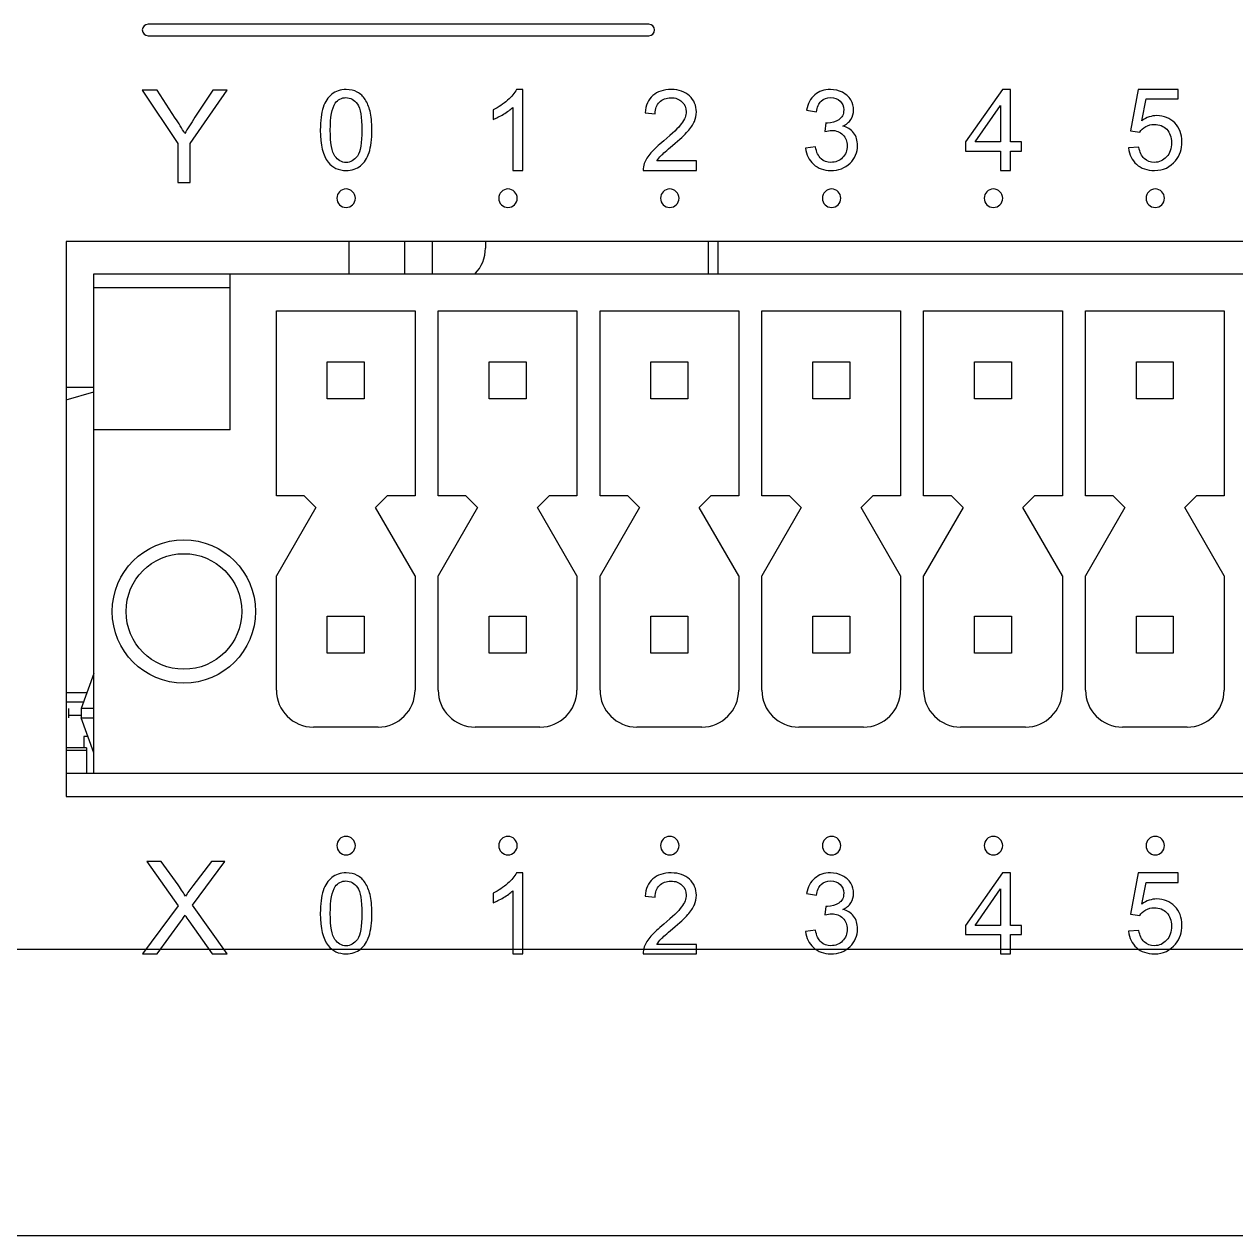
# Model space of a CAD drawing. Header units: millimetres. Extents: x 4086 to 8318, y 123 to 1549.
# Drawn here: x 6975.58 to 7001.78, y 995.54 to 1021.74 of the extents above; entities that cross this region are included whole.
import ezdxf

# ---------------------------------------------------------------- set-up
doc = ezdxf.new("R2010")
doc.units = ezdxf.units.MM
doc.layers.add('20_ALL_FEATURES', color=7, linetype='Continuous')
doc.layers.add('layer 3', color=7, linetype='Continuous')

msp = doc.modelspace()

# ---------------------------------------------------------------- linework, layer by layer
at = {"layer": '20_ALL_FEATURES', "color": 7, "linetype": 'Continuous'}
for p, q in [((6976.483, 1017.042), (6976.483, 1005.042)), ((7051.583, 1017.042), (6976.483, 1017.042)), ((6982.605, 1016.342), (6982.605, 1017.042)), ((6983.805, 1017.042), (6983.805, 1016.342)), ((6984.405, 1017.042), (6984.405, 1016.342)), ((6985.555, 1017.042), (6985.555, 1016.902)), ((6990.38, 1016.342), (6990.38, 1017.042)), ((6990.58, 1017.042), (6990.58, 1016.342)), ((6977.082, 1005.542), (6977.082, 1016.342)), ((6977.082, 1016.342), (7050.982, 1016.342)), ((6980.032, 1012.972), (6980.032, 1016.342)), ((6980.032, 1016.042), (6977.082, 1016.042)), ((6981.032, 1011.542), (6981.032, 1015.542)), ((6981.032, 1015.542), (6984.032, 1015.542)), ((6984.032, 1015.542), (6984.032, 1011.542)), ((6984.532, 1011.542), (6984.532, 1015.542)), ((6984.532, 1015.542), (6987.532, 1015.542)), ((6987.532, 1015.542), (6987.532, 1011.542)), ((6988.032, 1011.542), (6988.032, 1015.542)), ((6988.032, 1015.542), (6991.032, 1015.542)), ((6991.032, 1015.542), (6991.032, 1011.542)), ((6991.532, 1011.542), (6991.532, 1015.542)), ((6991.532, 1015.542), (6994.532, 1015.542)), ((6994.532, 1015.542), (6994.532, 1011.542)), ((6995.032, 1011.542), (6995.032, 1015.542)), ((6995.032, 1015.542), (6998.032, 1015.542)), ((6998.032, 1015.542), (6998.032, 1011.542)), ((6998.532, 1011.542), (6998.532, 1015.542)), ((6998.532, 1015.542), (7001.532, 1015.542)), ((7001.532, 1015.542), (7001.532, 1011.542)), ((6982.132, 1013.642), (6982.132, 1014.442)), ((6982.132, 1014.442), (6982.932, 1014.442)), ((6982.932, 1014.442), (6982.932, 1013.642)), ((6985.632, 1013.642), (6985.632, 1014.442)), ((6985.632, 1014.442), (6986.432, 1014.442)), ((6986.432, 1014.442), (6986.432, 1013.642)), ((6989.132, 1013.642), (6989.132, 1014.442)), ((6989.132, 1014.442), (6989.932, 1014.442)), ((6989.932, 1014.442), (6989.932, 1013.642)), ((6992.632, 1013.642), (6992.632, 1014.442)), ((6992.632, 1014.442), (6993.432, 1014.442)), ((6993.432, 1014.442), (6993.432, 1013.642)), ((6996.132, 1013.642), (6996.132, 1014.442)), ((6996.132, 1014.442), (6996.932, 1014.442)), ((6996.932, 1014.442), (6996.932, 1013.642)), ((6999.632, 1013.642), (6999.632, 1014.442)), ((6999.632, 1014.442), (7000.432, 1014.442)), ((7000.432, 1014.442), (7000.432, 1013.642)), ((6977.082, 1013.889), (6976.483, 1013.889)), ((6976.483, 1013.619), (6977.082, 1013.791)), ((6982.932, 1013.642), (6982.132, 1013.642)), ((6986.432, 1013.642), (6985.632, 1013.642)), ((6989.932, 1013.642), (6989.132, 1013.642)), ((6993.432, 1013.642), (6992.632, 1013.642)), ((6996.932, 1013.642), (6996.132, 1013.642)), ((7000.432, 1013.642), (6999.632, 1013.642)), ((6980.032, 1012.972), (6977.082, 1012.972)), ((6981.632, 1011.542), (6981.032, 1011.542)), ((6981.632, 1011.542), (6981.886, 1011.288)), ((6983.179, 1011.288), (6983.432, 1011.542)), ((6984.032, 1011.542), (6983.432, 1011.542)), ((6985.132, 1011.542), (6984.532, 1011.542)), ((6985.132, 1011.542), (6985.386, 1011.288)), ((6986.679, 1011.288), (6986.932, 1011.542)), ((6987.532, 1011.542), (6986.932, 1011.542)), ((6988.632, 1011.542), (6988.032, 1011.542)), ((6988.632, 1011.542), (6988.886, 1011.288)), ((6990.179, 1011.288), (6990.432, 1011.542)), ((6991.032, 1011.542), (6990.432, 1011.542)), ((6992.132, 1011.542), (6991.532, 1011.542)), ((6992.132, 1011.542), (6992.386, 1011.288)), ((6993.679, 1011.288), (6993.932, 1011.542)), ((6994.532, 1011.542), (6993.932, 1011.542)), ((6995.632, 1011.542), (6995.032, 1011.542)), ((6995.632, 1011.542), (6995.886, 1011.288)), ((6997.179, 1011.288), (6997.432, 1011.542)), ((6998.032, 1011.542), (6997.432, 1011.542)), ((6999.132, 1011.542), (6998.532, 1011.542)), ((6999.132, 1011.542), (6999.386, 1011.288)), ((7000.679, 1011.288), (7000.932, 1011.542)), ((7001.532, 1011.542), (7000.932, 1011.542)), ((6981.886, 1011.288), (6981.032, 1009.81)), ((6984.032, 1009.81), (6983.179, 1011.288)), ((6985.386, 1011.288), (6984.532, 1009.81)), ((6987.532, 1009.81), (6986.679, 1011.288)), ((6988.886, 1011.288), (6988.032, 1009.81)), ((6991.032, 1009.81), (6990.179, 1011.288)), ((6992.386, 1011.288), (6991.532, 1009.81)), ((6994.532, 1009.81), (6993.679, 1011.288)), ((6995.886, 1011.288), (6995.032, 1009.81)), ((6998.032, 1009.81), (6997.179, 1011.288)), ((6999.386, 1011.288), (6998.532, 1009.81)), ((7001.532, 1009.81), (7000.679, 1011.288)), ((6981.032, 1007.342), (6981.032, 1009.81)), ((6984.032, 1009.81), (6984.032, 1007.342)), ((6984.532, 1007.342), (6984.532, 1009.81)), ((6987.532, 1009.81), (6987.532, 1007.342)), ((6988.032, 1007.342), (6988.032, 1009.81)), ((6991.032, 1009.81), (6991.032, 1007.342)), ((6991.532, 1007.342), (6991.532, 1009.81)), ((6994.532, 1009.81), (6994.532, 1007.342)), ((6995.032, 1007.342), (6995.032, 1009.81)), ((6998.032, 1009.81), (6998.032, 1007.342)), ((6998.532, 1007.342), (6998.532, 1009.81)), ((7001.532, 1009.81), (7001.532, 1007.342)), ((6982.132, 1008.142), (6982.132, 1008.942)), ((6982.132, 1008.942), (6982.932, 1008.942)), ((6982.932, 1008.942), (6982.932, 1008.142)), ((6985.632, 1008.142), (6985.632, 1008.942)), ((6985.632, 1008.942), (6986.432, 1008.942)), ((6986.432, 1008.942), (6986.432, 1008.142)), ((6989.132, 1008.142), (6989.132, 1008.942)), ((6989.132, 1008.942), (6989.932, 1008.942)), ((6989.932, 1008.942), (6989.932, 1008.142)), ((6992.632, 1008.142), (6992.632, 1008.942)), ((6992.632, 1008.942), (6993.432, 1008.942)), ((6993.432, 1008.942), (6993.432, 1008.142)), ((6996.132, 1008.142), (6996.132, 1008.942)), ((6996.132, 1008.942), (6996.932, 1008.942)), ((6996.932, 1008.942), (6996.932, 1008.142)), ((6999.632, 1008.142), (6999.632, 1008.942)), ((6999.632, 1008.942), (7000.432, 1008.942)), ((7000.432, 1008.942), (7000.432, 1008.142)), ((6982.932, 1008.142), (6982.132, 1008.142)), ((6986.432, 1008.142), (6985.632, 1008.142)), ((6989.932, 1008.142), (6989.132, 1008.142)), ((6993.432, 1008.142), (6992.632, 1008.142)), ((6996.932, 1008.142), (6996.132, 1008.142)), ((7000.432, 1008.142), (6999.632, 1008.142)), ((6977.082, 1007.7), (6976.807, 1006.942)), ((6976.483, 1007.292), (6976.934, 1007.292)), ((6976.856, 1007.078), (6976.485, 1007.078)), ((6976.535, 1006.942), (6976.535, 1006.742)), ((6976.807, 1006.792), (6976.535, 1006.792)), ((6976.807, 1006.942), (6976.807, 1006.742)), ((6977.082, 1006.942), (6976.807, 1006.942)), ((6977.082, 1005.984), (6976.807, 1006.742)), ((6976.807, 1006.742), (6977.082, 1006.742)), ((6983.232, 1006.542), (6981.832, 1006.542)), ((6986.732, 1006.542), (6985.332, 1006.542)), ((6990.232, 1006.542), (6988.832, 1006.542)), ((6993.732, 1006.542), (6992.332, 1006.542)), ((6997.232, 1006.542), (6995.832, 1006.542)), ((7000.732, 1006.542), (6999.332, 1006.542)), ((6976.871, 1006.342), (6976.871, 1006.092)), ((6976.952, 1006.342), (6976.871, 1006.342)), ((6976.924, 1006.092), (6976.483, 1006.092)), ((6976.483, 1006.042), (6976.924, 1006.042)), ((6976.924, 1006.092), (6976.924, 1005.542)), ((7051.583, 1005.542), (6976.483, 1005.542)), ((6976.483, 1005.042), (7051.583, 1005.042)), ((6861.573, 1001.742), (7188.873, 1001.742)), ((7188.823, 995.542), (6861.623, 995.542))]:
    msp.add_line(p, q, dxfattribs=at)
for radius in [1.55, 1.25]:
    msp.add_circle((6979.032, 1009.042), radius, dxfattribs=at)
for centre, start, end in [((6984.755, 1016.902), 315.3431, 0), ((6981.832, 1007.342), 180, 270), ((6983.232, 1007.342), 270, 0), ((6985.332, 1007.342), 180, 270), ((6986.732, 1007.342), 270, 0), ((6988.832, 1007.342), 180, 270), ((6990.232, 1007.342), 270, 0), ((6992.332, 1007.342), 180, 270), ((6993.732, 1007.342), 270, 0), ((6995.832, 1007.342), 180, 270), ((6997.232, 1007.342), 270, 0), ((6999.332, 1007.342), 180, 270), ((7000.732, 1007.342), 270, 0)]:
    msp.add_arc(centre, 0.8, start, end, dxfattribs=at)
at = {"layer": 'layer 3'}
for points, knots in [([(6989.089, 1021.492), (6986.169, 1021.492), (6984.098, 1021.492), (6978.258, 1021.492), (6978.258, 1021.492), (6978.189, 1021.492), (6978.133, 1021.548), (6978.133, 1021.617), (6978.133, 1021.617), (6978.133, 1021.686), (6978.189, 1021.742), (6978.258, 1021.742), (6978.258, 1021.742), (6981.178, 1021.742), (6983.249, 1021.742), (6989.089, 1021.742), (6989.089, 1021.742), (6989.158, 1021.742), (6989.214, 1021.686), (6989.214, 1021.617), (6989.214, 1021.617), (6989.214, 1021.548), (6989.158, 1021.492), (6989.089, 1021.492)], [0, 0, 0, 0, 0.142857, 0.142857, 0.142857, 0.142857, 0.285714, 0.285714, 0.285714, 0.285714, 0.428571, 0.428571, 0.428571, 0.428571, 0.571429, 0.571429, 0.571429, 0.571429, 0.714286, 0.714286, 0.714286, 0.714286, 1, 1, 1, 1]), ([(6978.904, 1018.318), (6978.904, 1018.318), (6978.904, 1019.166), (6978.904, 1019.166), (6978.904, 1019.166), (6978.904, 1019.166), (6978.133, 1020.318), (6978.133, 1020.318), (6978.133, 1020.318), (6978.133, 1020.318), (6978.452, 1020.318), (6978.452, 1020.318), (6978.452, 1020.318), (6978.452, 1020.318), (6978.847, 1019.713), (6978.847, 1019.713), (6978.847, 1019.713), (6978.92, 1019.601), (6978.989, 1019.489), (6979.051, 1019.377), (6979.051, 1019.377), (6979.112, 1019.481), (6979.186, 1019.599), (6979.272, 1019.729), (6979.272, 1019.729), (6979.272, 1019.729), (6979.66, 1020.318), (6979.66, 1020.318), (6979.66, 1020.318), (6979.66, 1020.318), (6979.968, 1020.318), (6979.968, 1020.318), (6979.968, 1020.318), (6979.968, 1020.318), (6979.169, 1019.166), (6979.169, 1019.166), (6979.169, 1019.166), (6979.169, 1019.166), (6979.169, 1018.318), (6979.169, 1018.318), (6979.169, 1018.318), (6979.169, 1018.318), (6978.904, 1018.318), (6978.904, 1018.318)], [0, 0, 0, 0, 0.083333, 0.083333, 0.083333, 0.083333, 0.166667, 0.166667, 0.166667, 0.166667, 0.25, 0.25, 0.25, 0.25, 0.333333, 0.333333, 0.333333, 0.333333, 0.416667, 0.416667, 0.416667, 0.416667, 0.5, 0.5, 0.5, 0.5, 0.583333, 0.583333, 0.583333, 0.583333, 0.666667, 0.666667, 0.666667, 0.666667, 0.75, 0.75, 0.75, 0.75, 0.833333, 0.833333, 0.833333, 0.833333, 1, 1, 1, 1]), ([(6981.983, 1019.454), (6981.983, 1019.656), (6982.004, 1019.82), (6982.045, 1019.944), (6982.045, 1019.944), (6982.087, 1020.068), (6982.149, 1020.163), (6982.231, 1020.23), (6982.231, 1020.23), (6982.313, 1020.296), (6982.416, 1020.329), (6982.541, 1020.329), (6982.541, 1020.329), (6982.632, 1020.329), (6982.713, 1020.311), (6982.783, 1020.274), (6982.783, 1020.274), (6982.852, 1020.237), (6982.91, 1020.183), (6982.954, 1020.113), (6982.954, 1020.113), (6982.999, 1020.044), (6983.034, 1019.959), (6983.06, 1019.859), (6983.06, 1019.859), (6983.086, 1019.759), (6983.098, 1019.623), (6983.098, 1019.454), (6983.098, 1019.454), (6983.098, 1019.253), (6983.078, 1019.09), (6983.037, 1018.966), (6983.037, 1018.966), (6982.996, 1018.842), (6982.934, 1018.747), (6982.851, 1018.68), (6982.851, 1018.68), (6982.77, 1018.613), (6982.666, 1018.579), (6982.541, 1018.579), (6982.541, 1018.579), (6982.376, 1018.579), (6982.246, 1018.638), (6982.152, 1018.756), (6982.152, 1018.756), (6982.039, 1018.899), (6981.983, 1019.132), (6981.983, 1019.454)], [0, 0, 0, 0, 0.076923, 0.076923, 0.076923, 0.076923, 0.153846, 0.153846, 0.153846, 0.153846, 0.230769, 0.230769, 0.230769, 0.230769, 0.307692, 0.307692, 0.307692, 0.307692, 0.384615, 0.384615, 0.384615, 0.384615, 0.461538, 0.461538, 0.461538, 0.461538, 0.538462, 0.538462, 0.538462, 0.538462, 0.615385, 0.615385, 0.615385, 0.615385, 0.692308, 0.692308, 0.692308, 0.692308, 0.769231, 0.769231, 0.769231, 0.769231, 0.846154, 0.846154, 0.846154, 0.846154, 1, 1, 1, 1]), ([(6982.198, 1019.453), (6982.198, 1019.171), (6982.231, 1018.984), (6982.297, 1018.891), (6982.297, 1018.891), (6982.363, 1018.798), (6982.444, 1018.752), (6982.541, 1018.752), (6982.541, 1018.752), (6982.637, 1018.752), (6982.719, 1018.798), (6982.784, 1018.891), (6982.784, 1018.891), (6982.85, 1018.985), (6982.883, 1019.172), (6982.883, 1019.453), (6982.883, 1019.453), (6982.883, 1019.735), (6982.85, 1019.923), (6982.784, 1020.015), (6982.784, 1020.015), (6982.719, 1020.108), (6982.637, 1020.155), (6982.538, 1020.155), (6982.538, 1020.155), (6982.442, 1020.155), (6982.364, 1020.113), (6982.306, 1020.032), (6982.306, 1020.032), (6982.234, 1019.928), (6982.198, 1019.734), (6982.198, 1019.453)], [0, 0, 0, 0, 0.111111, 0.111111, 0.111111, 0.111111, 0.222222, 0.222222, 0.222222, 0.222222, 0.333333, 0.333333, 0.333333, 0.333333, 0.444444, 0.444444, 0.444444, 0.444444, 0.555556, 0.555556, 0.555556, 0.555556, 0.666667, 0.666667, 0.666667, 0.666667, 0.777778, 0.777778, 0.777778, 0.777778, 1, 1, 1, 1]), ([(6986.362, 1018.579), (6986.362, 1018.579), (6986.148, 1018.579), (6986.148, 1018.579), (6986.148, 1018.579), (6986.148, 1018.579), (6986.148, 1019.943), (6986.148, 1019.943), (6986.148, 1019.943), (6986.096, 1019.894), (6986.028, 1019.845), (6985.945, 1019.795), (6985.945, 1019.795), (6985.861, 1019.746), (6985.786, 1019.71), (6985.719, 1019.685), (6985.719, 1019.685), (6985.719, 1019.685), (6985.719, 1019.892), (6985.719, 1019.892), (6985.719, 1019.892), (6985.839, 1019.948), (6985.944, 1020.016), (6986.033, 1020.096), (6986.033, 1020.096), (6986.123, 1020.176), (6986.187, 1020.254), (6986.224, 1020.329), (6986.224, 1020.329), (6986.224, 1020.329), (6986.362, 1020.329), (6986.362, 1020.329), (6986.362, 1020.329), (6986.362, 1020.329), (6986.362, 1018.579), (6986.362, 1018.579)], [0, 0, 0, 0, 0.1, 0.1, 0.1, 0.1, 0.2, 0.2, 0.2, 0.2, 0.3, 0.3, 0.3, 0.3, 0.4, 0.4, 0.4, 0.4, 0.5, 0.5, 0.5, 0.5, 0.6, 0.6, 0.6, 0.6, 0.7, 0.7, 0.7, 0.7, 0.8, 0.8, 0.8, 0.8, 1, 1, 1, 1]), ([(6990.118, 1018.784), (6990.118, 1018.784), (6990.118, 1018.579), (6990.118, 1018.579), (6990.118, 1018.579), (6990.118, 1018.579), (6988.965, 1018.579), (6988.965, 1018.579), (6988.965, 1018.579), (6988.963, 1018.631), (6988.971, 1018.68), (6988.99, 1018.728), (6988.99, 1018.728), (6989.019, 1018.807), (6989.067, 1018.884), (6989.132, 1018.96), (6989.132, 1018.96), (6989.197, 1019.036), (6989.291, 1019.123), (6989.412, 1019.223), (6989.412, 1019.223), (6989.601, 1019.378), (6989.729, 1019.501), (6989.796, 1019.592), (6989.796, 1019.592), (6989.863, 1019.683), (6989.897, 1019.769), (6989.897, 1019.85), (6989.897, 1019.85), (6989.897, 1019.935), (6989.866, 1020.006), (6989.805, 1020.064), (6989.805, 1020.064), (6989.745, 1020.122), (6989.665, 1020.152), (6989.567, 1020.152), (6989.567, 1020.152), (6989.464, 1020.152), (6989.381, 1020.121), (6989.319, 1020.059), (6989.319, 1020.059), (6989.257, 1019.998), (6989.226, 1019.913), (6989.225, 1019.804), (6989.225, 1019.804), (6989.225, 1019.804), (6989.006, 1019.826), (6989.006, 1019.826), (6989.006, 1019.826), (6989.021, 1019.989), (6989.078, 1020.114), (6989.176, 1020.2), (6989.176, 1020.2), (6989.274, 1020.286), (6989.406, 1020.329), (6989.572, 1020.329), (6989.572, 1020.329), (6989.739, 1020.329), (6989.872, 1020.283), (6989.969, 1020.19), (6989.969, 1020.19), (6990.067, 1020.097), (6990.116, 1019.982), (6990.116, 1019.845), (6990.116, 1019.845), (6990.116, 1019.775), (6990.102, 1019.707), (6990.073, 1019.639), (6990.073, 1019.639), (6990.044, 1019.572), (6989.997, 1019.501), (6989.931, 1019.426), (6989.931, 1019.426), (6989.864, 1019.352), (6989.754, 1019.249), (6989.601, 1019.119), (6989.601, 1019.119), (6989.472, 1019.011), (6989.39, 1018.938), (6989.353, 1018.9), (6989.353, 1018.9), (6989.317, 1018.861), (6989.287, 1018.823), (6989.263, 1018.784), (6989.263, 1018.784), (6989.263, 1018.784), (6990.118, 1018.784), (6990.118, 1018.784)], [0, 0, 0, 0, 0.043478, 0.043478, 0.043478, 0.043478, 0.086957, 0.086957, 0.086957, 0.086957, 0.130435, 0.130435, 0.130435, 0.130435, 0.173913, 0.173913, 0.173913, 0.173913, 0.217391, 0.217391, 0.217391, 0.217391, 0.26087, 0.26087, 0.26087, 0.26087, 0.304348, 0.304348, 0.304348, 0.304348, 0.347826, 0.347826, 0.347826, 0.347826, 0.391304, 0.391304, 0.391304, 0.391304, 0.434783, 0.434783, 0.434783, 0.434783, 0.478261, 0.478261, 0.478261, 0.478261, 0.521739, 0.521739, 0.521739, 0.521739, 0.565217, 0.565217, 0.565217, 0.565217, 0.608696, 0.608696, 0.608696, 0.608696, 0.652174, 0.652174, 0.652174, 0.652174, 0.695652, 0.695652, 0.695652, 0.695652, 0.73913, 0.73913, 0.73913, 0.73913, 0.782609, 0.782609, 0.782609, 0.782609, 0.826087, 0.826087, 0.826087, 0.826087, 0.869565, 0.869565, 0.869565, 0.869565, 0.913043, 0.913043, 0.913043, 0.913043, 1, 1, 1, 1]), ([(6992.479, 1019.063), (6992.479, 1019.063), (6992.69, 1019.092), (6992.69, 1019.092), (6992.69, 1019.092), (6992.714, 1018.972), (6992.755, 1018.886), (6992.813, 1018.833), (6992.813, 1018.833), (6992.871, 1018.78), (6992.942, 1018.754), (6993.026, 1018.754), (6993.026, 1018.754), (6993.126, 1018.754), (6993.21, 1018.788), (6993.278, 1018.857), (6993.278, 1018.857), (6993.346, 1018.926), (6993.379, 1019.011), (6993.379, 1019.112), (6993.379, 1019.112), (6993.379, 1019.208), (6993.348, 1019.288), (6993.284, 1019.351), (6993.284, 1019.351), (6993.221, 1019.414), (6993.141, 1019.446), (6993.043, 1019.446), (6993.043, 1019.446), (6993.004, 1019.446), (6992.954, 1019.437), (6992.895, 1019.422), (6992.895, 1019.422), (6992.895, 1019.422), (6992.918, 1019.606), (6992.918, 1019.606), (6992.918, 1019.606), (6992.932, 1019.605), (6992.944, 1019.604), (6992.952, 1019.604), (6992.952, 1019.604), (6993.042, 1019.604), (6993.123, 1019.628), (6993.195, 1019.674), (6993.195, 1019.674), (6993.267, 1019.721), (6993.303, 1019.793), (6993.303, 1019.89), (6993.303, 1019.89), (6993.303, 1019.967), (6993.277, 1020.03), (6993.224, 1020.081), (6993.224, 1020.081), (6993.172, 1020.132), (6993.105, 1020.157), (6993.022, 1020.157), (6993.022, 1020.157), (6992.94, 1020.157), (6992.872, 1020.131), (6992.817, 1020.079), (6992.817, 1020.079), (6992.762, 1020.027), (6992.727, 1019.95), (6992.712, 1019.846), (6992.712, 1019.846), (6992.712, 1019.846), (6992.501, 1019.884), (6992.501, 1019.884), (6992.501, 1019.884), (6992.527, 1020.025), (6992.585, 1020.135), (6992.676, 1020.213), (6992.676, 1020.213), (6992.767, 1020.291), (6992.881, 1020.329), (6993.017, 1020.329), (6993.017, 1020.329), (6993.11, 1020.329), (6993.196, 1020.309), (6993.275, 1020.269), (6993.275, 1020.269), (6993.354, 1020.229), (6993.414, 1020.174), (6993.456, 1020.105), (6993.456, 1020.105), (6993.498, 1020.036), (6993.518, 1019.963), (6993.518, 1019.885), (6993.518, 1019.885), (6993.518, 1019.811), (6993.498, 1019.744), (6993.459, 1019.683), (6993.459, 1019.683), (6993.419, 1019.623), (6993.36, 1019.574), (6993.282, 1019.538), (6993.282, 1019.538), (6993.383, 1019.515), (6993.462, 1019.467), (6993.518, 1019.393), (6993.518, 1019.393), (6993.574, 1019.319), (6993.602, 1019.227), (6993.602, 1019.116), (6993.602, 1019.116), (6993.602, 1018.967), (6993.547, 1018.839), (6993.439, 1018.735), (6993.439, 1018.735), (6993.329, 1018.631), (6993.191, 1018.579), (6993.024, 1018.579), (6993.024, 1018.579), (6992.874, 1018.579), (6992.749, 1018.624), (6992.65, 1018.714), (6992.65, 1018.714), (6992.55, 1018.804), (6992.493, 1018.92), (6992.479, 1019.063)], [0, 0, 0, 0, 0.032258, 0.032258, 0.032258, 0.032258, 0.064516, 0.064516, 0.064516, 0.064516, 0.096774, 0.096774, 0.096774, 0.096774, 0.129032, 0.129032, 0.129032, 0.129032, 0.16129, 0.16129, 0.16129, 0.16129, 0.193548, 0.193548, 0.193548, 0.193548, 0.225806, 0.225806, 0.225806, 0.225806, 0.258065, 0.258065, 0.258065, 0.258065, 0.290323, 0.290323, 0.290323, 0.290323, 0.322581, 0.322581, 0.322581, 0.322581, 0.354839, 0.354839, 0.354839, 0.354839, 0.387097, 0.387097, 0.387097, 0.387097, 0.419355, 0.419355, 0.419355, 0.419355, 0.451613, 0.451613, 0.451613, 0.451613, 0.483871, 0.483871, 0.483871, 0.483871, 0.516129, 0.516129, 0.516129, 0.516129, 0.548387, 0.548387, 0.548387, 0.548387, 0.580645, 0.580645, 0.580645, 0.580645, 0.612903, 0.612903, 0.612903, 0.612903, 0.645161, 0.645161, 0.645161, 0.645161, 0.677419, 0.677419, 0.677419, 0.677419, 0.709677, 0.709677, 0.709677, 0.709677, 0.741935, 0.741935, 0.741935, 0.741935, 0.774194, 0.774194, 0.774194, 0.774194, 0.806452, 0.806452, 0.806452, 0.806452, 0.83871, 0.83871, 0.83871, 0.83871, 0.870968, 0.870968, 0.870968, 0.870968, 0.903226, 0.903226, 0.903226, 0.903226, 0.935484, 0.935484, 0.935484, 0.935484, 1, 1, 1, 1]), ([(6996.695, 1018.579), (6996.695, 1018.579), (6996.695, 1018.997), (6996.695, 1018.997), (6996.695, 1018.997), (6996.695, 1018.997), (6995.935, 1018.997), (6995.935, 1018.997), (6995.935, 1018.997), (6995.935, 1018.997), (6995.935, 1019.195), (6995.935, 1019.195), (6995.935, 1019.195), (6995.935, 1019.195), (6996.734, 1020.329), (6996.734, 1020.329), (6996.734, 1020.329), (6996.734, 1020.329), (6996.91, 1020.329), (6996.91, 1020.329), (6996.91, 1020.329), (6996.91, 1020.329), (6996.91, 1019.195), (6996.91, 1019.195), (6996.91, 1019.195), (6996.91, 1019.195), (6997.147, 1019.195), (6997.147, 1019.195), (6997.147, 1019.195), (6997.147, 1019.195), (6997.147, 1018.997), (6997.147, 1018.997), (6997.147, 1018.997), (6997.147, 1018.997), (6996.91, 1018.997), (6996.91, 1018.997), (6996.91, 1018.997), (6996.91, 1018.997), (6996.91, 1018.579), (6996.91, 1018.579), (6996.91, 1018.579), (6996.91, 1018.579), (6996.695, 1018.579), (6996.695, 1018.579)], [0, 0, 0, 0, 0.083333, 0.083333, 0.083333, 0.083333, 0.166667, 0.166667, 0.166667, 0.166667, 0.25, 0.25, 0.25, 0.25, 0.333333, 0.333333, 0.333333, 0.333333, 0.416667, 0.416667, 0.416667, 0.416667, 0.5, 0.5, 0.5, 0.5, 0.583333, 0.583333, 0.583333, 0.583333, 0.666667, 0.666667, 0.666667, 0.666667, 0.75, 0.75, 0.75, 0.75, 0.833333, 0.833333, 0.833333, 0.833333, 1, 1, 1, 1]), ([(6999.464, 1019.066), (6999.464, 1019.066), (6999.688, 1019.083), (6999.688, 1019.083), (6999.688, 1019.083), (6999.704, 1018.974), (6999.743, 1018.892), (6999.803, 1018.837), (6999.803, 1018.837), (6999.863, 1018.782), (6999.936, 1018.755), (7000.023, 1018.755), (7000.023, 1018.755), (7000.127, 1018.755), (7000.214, 1018.794), (7000.285, 1018.871), (7000.285, 1018.871), (7000.356, 1018.949), (7000.391, 1019.052), (7000.391, 1019.18), (7000.391, 1019.18), (7000.391, 1019.302), (7000.358, 1019.398), (7000.29, 1019.469), (7000.29, 1019.469), (7000.222, 1019.539), (7000.132, 1019.575), (7000.021, 1019.575), (7000.021, 1019.575), (6999.951, 1019.575), (6999.889, 1019.559), (6999.834, 1019.527), (6999.834, 1019.527), (6999.779, 1019.496), (6999.736, 1019.455), (6999.705, 1019.404), (6999.705, 1019.404), (6999.705, 1019.404), (6999.503, 1019.434), (6999.503, 1019.434), (6999.503, 1019.434), (6999.503, 1019.434), (6999.671, 1020.329), (6999.671, 1020.329), (6999.671, 1020.329), (6999.671, 1020.329), (7000.535, 1020.329), (7000.535, 1020.329), (7000.535, 1020.329), (7000.535, 1020.329), (7000.535, 1020.125), (7000.535, 1020.125), (7000.535, 1020.125), (7000.535, 1020.125), (6999.841, 1020.125), (6999.841, 1020.125), (6999.841, 1020.125), (6999.841, 1020.125), (6999.749, 1019.655), (6999.749, 1019.655), (6999.749, 1019.655), (6999.853, 1019.728), (6999.962, 1019.765), (7000.077, 1019.765), (7000.077, 1019.765), (7000.229, 1019.765), (7000.357, 1019.712), (7000.461, 1019.606), (7000.461, 1019.606), (7000.565, 1019.501), (7000.618, 1019.365), (7000.618, 1019.2), (7000.618, 1019.2), (7000.618, 1019.042), (7000.572, 1018.906), (7000.48, 1018.791), (7000.48, 1018.791), (7000.368, 1018.65), (7000.216, 1018.579), (7000.023, 1018.579), (7000.023, 1018.579), (6999.865, 1018.579), (6999.736, 1018.624), (6999.635, 1018.713), (6999.635, 1018.713), (6999.535, 1018.802), (6999.478, 1018.919), (6999.464, 1019.066)], [0, 0, 0, 0, 0.043478, 0.043478, 0.043478, 0.043478, 0.086957, 0.086957, 0.086957, 0.086957, 0.130435, 0.130435, 0.130435, 0.130435, 0.173913, 0.173913, 0.173913, 0.173913, 0.217391, 0.217391, 0.217391, 0.217391, 0.26087, 0.26087, 0.26087, 0.26087, 0.304348, 0.304348, 0.304348, 0.304348, 0.347826, 0.347826, 0.347826, 0.347826, 0.391304, 0.391304, 0.391304, 0.391304, 0.434783, 0.434783, 0.434783, 0.434783, 0.478261, 0.478261, 0.478261, 0.478261, 0.521739, 0.521739, 0.521739, 0.521739, 0.565217, 0.565217, 0.565217, 0.565217, 0.608696, 0.608696, 0.608696, 0.608696, 0.652174, 0.652174, 0.652174, 0.652174, 0.695652, 0.695652, 0.695652, 0.695652, 0.73913, 0.73913, 0.73913, 0.73913, 0.782609, 0.782609, 0.782609, 0.782609, 0.826087, 0.826087, 0.826087, 0.826087, 0.869565, 0.869565, 0.869565, 0.869565, 0.913043, 0.913043, 0.913043, 0.913043, 1, 1, 1, 1]), ([(6996.695, 1019.195), (6996.695, 1019.195), (6996.695, 1019.983), (6996.695, 1019.983), (6996.695, 1019.983), (6996.695, 1019.983), (6996.146, 1019.195), (6996.146, 1019.195), (6996.146, 1019.195), (6996.146, 1019.195), (6996.695, 1019.195), (6996.695, 1019.195)], [0, 0, 0, 0, 0.25, 0.25, 0.25, 0.25, 0.5, 0.5, 0.5, 0.5, 1, 1, 1, 1]), ([(6982.541, 1018.179), (6982.651, 1018.179), (6982.741, 1018.089), (6982.741, 1017.979), (6982.741, 1017.979), (6982.741, 1017.868), (6982.651, 1017.779), (6982.541, 1017.779), (6982.541, 1017.779), (6982.43, 1017.779), (6982.341, 1017.868), (6982.341, 1017.979), (6982.341, 1017.979), (6982.341, 1018.089), (6982.43, 1018.179), (6982.541, 1018.179)], [0, 0, 0, 0, 0.2, 0.2, 0.2, 0.2, 0.4, 0.4, 0.4, 0.4, 0.6, 0.6, 0.6, 0.6, 1, 1, 1, 1]), ([(6986.041, 1018.179), (6986.151, 1018.179), (6986.241, 1018.089), (6986.241, 1017.979), (6986.241, 1017.979), (6986.241, 1017.868), (6986.151, 1017.779), (6986.041, 1017.779), (6986.041, 1017.779), (6985.93, 1017.779), (6985.841, 1017.868), (6985.841, 1017.979), (6985.841, 1017.979), (6985.841, 1018.089), (6985.93, 1018.179), (6986.041, 1018.179)], [0, 0, 0, 0, 0.2, 0.2, 0.2, 0.2, 0.4, 0.4, 0.4, 0.4, 0.6, 0.6, 0.6, 0.6, 1, 1, 1, 1]), ([(6989.541, 1018.179), (6989.651, 1018.179), (6989.741, 1018.089), (6989.741, 1017.979), (6989.741, 1017.979), (6989.741, 1017.868), (6989.651, 1017.779), (6989.541, 1017.779), (6989.541, 1017.779), (6989.43, 1017.779), (6989.341, 1017.868), (6989.341, 1017.979), (6989.341, 1017.979), (6989.341, 1018.089), (6989.43, 1018.179), (6989.541, 1018.179)], [0, 0, 0, 0, 0.2, 0.2, 0.2, 0.2, 0.4, 0.4, 0.4, 0.4, 0.6, 0.6, 0.6, 0.6, 1, 1, 1, 1]), ([(6993.041, 1018.179), (6993.151, 1018.179), (6993.241, 1018.089), (6993.241, 1017.979), (6993.241, 1017.979), (6993.241, 1017.868), (6993.151, 1017.779), (6993.041, 1017.779), (6993.041, 1017.779), (6992.93, 1017.779), (6992.841, 1017.868), (6992.841, 1017.979), (6992.841, 1017.979), (6992.841, 1018.089), (6992.93, 1018.179), (6993.041, 1018.179)], [0, 0, 0, 0, 0.2, 0.2, 0.2, 0.2, 0.4, 0.4, 0.4, 0.4, 0.6, 0.6, 0.6, 0.6, 1, 1, 1, 1]), ([(6996.541, 1018.179), (6996.651, 1018.179), (6996.741, 1018.089), (6996.741, 1017.979), (6996.741, 1017.979), (6996.741, 1017.868), (6996.651, 1017.779), (6996.541, 1017.779), (6996.541, 1017.779), (6996.43, 1017.779), (6996.341, 1017.868), (6996.341, 1017.979), (6996.341, 1017.979), (6996.341, 1018.089), (6996.43, 1018.179), (6996.541, 1018.179)], [0, 0, 0, 0, 0.2, 0.2, 0.2, 0.2, 0.4, 0.4, 0.4, 0.4, 0.6, 0.6, 0.6, 0.6, 1, 1, 1, 1]), ([(7000.041, 1018.179), (7000.151, 1018.179), (7000.241, 1018.089), (7000.241, 1017.979), (7000.241, 1017.979), (7000.241, 1017.868), (7000.151, 1017.779), (7000.041, 1017.779), (7000.041, 1017.779), (6999.93, 1017.779), (6999.841, 1017.868), (6999.841, 1017.979), (6999.841, 1017.979), (6999.841, 1018.089), (6999.93, 1018.179), (7000.041, 1018.179)], [0, 0, 0, 0, 0.2, 0.2, 0.2, 0.2, 0.4, 0.4, 0.4, 0.4, 0.6, 0.6, 0.6, 0.6, 1, 1, 1, 1]), ([(6982.541, 1004.179), (6982.651, 1004.179), (6982.741, 1004.089), (6982.741, 1003.979), (6982.741, 1003.979), (6982.741, 1003.868), (6982.651, 1003.779), (6982.541, 1003.779), (6982.541, 1003.779), (6982.43, 1003.779), (6982.341, 1003.868), (6982.341, 1003.979), (6982.341, 1003.979), (6982.341, 1004.089), (6982.43, 1004.179), (6982.541, 1004.179)], [0, 0, 0, 0, 0.2, 0.2, 0.2, 0.2, 0.4, 0.4, 0.4, 0.4, 0.6, 0.6, 0.6, 0.6, 1, 1, 1, 1]), ([(6986.041, 1004.179), (6986.151, 1004.179), (6986.241, 1004.089), (6986.241, 1003.979), (6986.241, 1003.979), (6986.241, 1003.868), (6986.151, 1003.779), (6986.041, 1003.779), (6986.041, 1003.779), (6985.93, 1003.779), (6985.841, 1003.868), (6985.841, 1003.979), (6985.841, 1003.979), (6985.841, 1004.089), (6985.93, 1004.179), (6986.041, 1004.179)], [0, 0, 0, 0, 0.2, 0.2, 0.2, 0.2, 0.4, 0.4, 0.4, 0.4, 0.6, 0.6, 0.6, 0.6, 1, 1, 1, 1]), ([(6989.541, 1004.179), (6989.651, 1004.179), (6989.741, 1004.089), (6989.741, 1003.979), (6989.741, 1003.979), (6989.741, 1003.868), (6989.651, 1003.779), (6989.541, 1003.779), (6989.541, 1003.779), (6989.43, 1003.779), (6989.341, 1003.868), (6989.341, 1003.979), (6989.341, 1003.979), (6989.341, 1004.089), (6989.43, 1004.179), (6989.541, 1004.179)], [0, 0, 0, 0, 0.2, 0.2, 0.2, 0.2, 0.4, 0.4, 0.4, 0.4, 0.6, 0.6, 0.6, 0.6, 1, 1, 1, 1]), ([(6993.041, 1004.179), (6993.151, 1004.179), (6993.241, 1004.089), (6993.241, 1003.979), (6993.241, 1003.979), (6993.241, 1003.868), (6993.151, 1003.779), (6993.041, 1003.779), (6993.041, 1003.779), (6992.93, 1003.779), (6992.841, 1003.868), (6992.841, 1003.979), (6992.841, 1003.979), (6992.841, 1004.089), (6992.93, 1004.179), (6993.041, 1004.179)], [0, 0, 0, 0, 0.2, 0.2, 0.2, 0.2, 0.4, 0.4, 0.4, 0.4, 0.6, 0.6, 0.6, 0.6, 1, 1, 1, 1]), ([(6996.541, 1004.179), (6996.651, 1004.179), (6996.741, 1004.089), (6996.741, 1003.979), (6996.741, 1003.979), (6996.741, 1003.868), (6996.651, 1003.779), (6996.541, 1003.779), (6996.541, 1003.779), (6996.43, 1003.779), (6996.341, 1003.868), (6996.341, 1003.979), (6996.341, 1003.979), (6996.341, 1004.089), (6996.43, 1004.179), (6996.541, 1004.179)], [0, 0, 0, 0, 0.2, 0.2, 0.2, 0.2, 0.4, 0.4, 0.4, 0.4, 0.6, 0.6, 0.6, 0.6, 1, 1, 1, 1]), ([(7000.041, 1004.179), (7000.151, 1004.179), (7000.241, 1004.089), (7000.241, 1003.979), (7000.241, 1003.979), (7000.241, 1003.868), (7000.151, 1003.779), (7000.041, 1003.779), (7000.041, 1003.779), (6999.93, 1003.779), (6999.841, 1003.868), (6999.841, 1003.979), (6999.841, 1003.979), (6999.841, 1004.089), (6999.93, 1004.179), (7000.041, 1004.179)], [0, 0, 0, 0, 0.2, 0.2, 0.2, 0.2, 0.4, 0.4, 0.4, 0.4, 0.6, 0.6, 0.6, 0.6, 1, 1, 1, 1]), ([(6978.137, 1001.639), (6978.137, 1001.639), (6978.909, 1002.677), (6978.909, 1002.677), (6978.909, 1002.677), (6978.909, 1002.677), (6978.229, 1003.639), (6978.229, 1003.639), (6978.229, 1003.639), (6978.229, 1003.639), (6978.544, 1003.639), (6978.544, 1003.639), (6978.544, 1003.639), (6978.544, 1003.639), (6978.909, 1003.128), (6978.909, 1003.128), (6978.909, 1003.128), (6978.984, 1003.022), (6979.037, 1002.94), (6979.067, 1002.884), (6979.067, 1002.884), (6979.112, 1002.954), (6979.165, 1003.029), (6979.226, 1003.107), (6979.226, 1003.107), (6979.226, 1003.107), (6979.626, 1003.639), (6979.626, 1003.639), (6979.626, 1003.639), (6979.626, 1003.639), (6979.916, 1003.639), (6979.916, 1003.639), (6979.916, 1003.639), (6979.916, 1003.639), (6979.221, 1002.689), (6979.221, 1002.689), (6979.221, 1002.689), (6979.221, 1002.689), (6979.969, 1001.639), (6979.969, 1001.639), (6979.969, 1001.639), (6979.969, 1001.639), (6979.644, 1001.639), (6979.644, 1001.639), (6979.644, 1001.639), (6979.644, 1001.639), (6979.139, 1002.353), (6979.139, 1002.353), (6979.139, 1002.353), (6979.111, 1002.393), (6979.083, 1002.433), (6979.057, 1002.474), (6979.057, 1002.474), (6979.013, 1002.407), (6978.981, 1002.36), (6978.962, 1002.333), (6978.962, 1002.333), (6978.962, 1002.333), (6978.455, 1001.639), (6978.455, 1001.639), (6978.455, 1001.639), (6978.455, 1001.639), (6978.137, 1001.639), (6978.137, 1001.639)], [0, 0, 0, 0, 0.058824, 0.058824, 0.058824, 0.058824, 0.117647, 0.117647, 0.117647, 0.117647, 0.176471, 0.176471, 0.176471, 0.176471, 0.235294, 0.235294, 0.235294, 0.235294, 0.294118, 0.294118, 0.294118, 0.294118, 0.352941, 0.352941, 0.352941, 0.352941, 0.411765, 0.411765, 0.411765, 0.411765, 0.470588, 0.470588, 0.470588, 0.470588, 0.529412, 0.529412, 0.529412, 0.529412, 0.588235, 0.588235, 0.588235, 0.588235, 0.647059, 0.647059, 0.647059, 0.647059, 0.705882, 0.705882, 0.705882, 0.705882, 0.764706, 0.764706, 0.764706, 0.764706, 0.823529, 0.823529, 0.823529, 0.823529, 0.882353, 0.882353, 0.882353, 0.882353, 1, 1, 1, 1]), ([(6981.983, 1002.514), (6981.983, 1002.716), (6982.004, 1002.88), (6982.045, 1003.004), (6982.045, 1003.004), (6982.087, 1003.128), (6982.149, 1003.223), (6982.231, 1003.29), (6982.231, 1003.29), (6982.313, 1003.356), (6982.416, 1003.389), (6982.541, 1003.389), (6982.541, 1003.389), (6982.632, 1003.389), (6982.713, 1003.371), (6982.783, 1003.334), (6982.783, 1003.334), (6982.852, 1003.297), (6982.91, 1003.243), (6982.954, 1003.174), (6982.954, 1003.174), (6982.999, 1003.104), (6983.034, 1003.019), (6983.06, 1002.919), (6983.06, 1002.919), (6983.086, 1002.819), (6983.098, 1002.684), (6983.098, 1002.514), (6983.098, 1002.514), (6983.098, 1002.313), (6983.078, 1002.15), (6983.037, 1002.026), (6983.037, 1002.026), (6982.996, 1001.902), (6982.934, 1001.807), (6982.851, 1001.74), (6982.851, 1001.74), (6982.77, 1001.673), (6982.666, 1001.639), (6982.541, 1001.639), (6982.541, 1001.639), (6982.376, 1001.639), (6982.246, 1001.698), (6982.152, 1001.816), (6982.152, 1001.816), (6982.039, 1001.959), (6981.983, 1002.192), (6981.983, 1002.514)], [0, 0, 0, 0, 0.076923, 0.076923, 0.076923, 0.076923, 0.153846, 0.153846, 0.153846, 0.153846, 0.230769, 0.230769, 0.230769, 0.230769, 0.307692, 0.307692, 0.307692, 0.307692, 0.384615, 0.384615, 0.384615, 0.384615, 0.461538, 0.461538, 0.461538, 0.461538, 0.538462, 0.538462, 0.538462, 0.538462, 0.615385, 0.615385, 0.615385, 0.615385, 0.692308, 0.692308, 0.692308, 0.692308, 0.769231, 0.769231, 0.769231, 0.769231, 0.846154, 0.846154, 0.846154, 0.846154, 1, 1, 1, 1]), ([(6986.362, 1001.639), (6986.362, 1001.639), (6986.148, 1001.639), (6986.148, 1001.639), (6986.148, 1001.639), (6986.148, 1001.639), (6986.148, 1003.003), (6986.148, 1003.003), (6986.148, 1003.003), (6986.096, 1002.954), (6986.028, 1002.905), (6985.945, 1002.856), (6985.945, 1002.856), (6985.861, 1002.807), (6985.786, 1002.77), (6985.719, 1002.745), (6985.719, 1002.745), (6985.719, 1002.745), (6985.719, 1002.952), (6985.719, 1002.952), (6985.719, 1002.952), (6985.839, 1003.008), (6985.944, 1003.076), (6986.033, 1003.157), (6986.033, 1003.157), (6986.123, 1003.236), (6986.187, 1003.314), (6986.224, 1003.389), (6986.224, 1003.389), (6986.224, 1003.389), (6986.362, 1003.389), (6986.362, 1003.389), (6986.362, 1003.389), (6986.362, 1003.389), (6986.362, 1001.639), (6986.362, 1001.639)], [0, 0, 0, 0, 0.1, 0.1, 0.1, 0.1, 0.2, 0.2, 0.2, 0.2, 0.3, 0.3, 0.3, 0.3, 0.4, 0.4, 0.4, 0.4, 0.5, 0.5, 0.5, 0.5, 0.6, 0.6, 0.6, 0.6, 0.7, 0.7, 0.7, 0.7, 0.8, 0.8, 0.8, 0.8, 1, 1, 1, 1]), ([(6990.118, 1001.844), (6990.118, 1001.844), (6990.118, 1001.639), (6990.118, 1001.639), (6990.118, 1001.639), (6990.118, 1001.639), (6988.965, 1001.639), (6988.965, 1001.639), (6988.965, 1001.639), (6988.963, 1001.691), (6988.971, 1001.74), (6988.99, 1001.788), (6988.99, 1001.788), (6989.019, 1001.867), (6989.067, 1001.944), (6989.132, 1002.02), (6989.132, 1002.02), (6989.197, 1002.096), (6989.291, 1002.183), (6989.412, 1002.283), (6989.412, 1002.283), (6989.601, 1002.438), (6989.729, 1002.561), (6989.796, 1002.652), (6989.796, 1002.652), (6989.863, 1002.743), (6989.897, 1002.829), (6989.897, 1002.91), (6989.897, 1002.91), (6989.897, 1002.995), (6989.866, 1003.066), (6989.805, 1003.124), (6989.805, 1003.124), (6989.745, 1003.183), (6989.665, 1003.212), (6989.567, 1003.212), (6989.567, 1003.212), (6989.464, 1003.212), (6989.381, 1003.181), (6989.319, 1003.119), (6989.319, 1003.119), (6989.257, 1003.058), (6989.226, 1002.973), (6989.225, 1002.864), (6989.225, 1002.864), (6989.225, 1002.864), (6989.006, 1002.886), (6989.006, 1002.886), (6989.006, 1002.886), (6989.021, 1003.049), (6989.078, 1003.174), (6989.176, 1003.26), (6989.176, 1003.26), (6989.274, 1003.346), (6989.406, 1003.389), (6989.572, 1003.389), (6989.572, 1003.389), (6989.739, 1003.389), (6989.872, 1003.343), (6989.969, 1003.25), (6989.969, 1003.25), (6990.067, 1003.157), (6990.116, 1003.042), (6990.116, 1002.905), (6990.116, 1002.905), (6990.116, 1002.835), (6990.102, 1002.767), (6990.073, 1002.699), (6990.073, 1002.699), (6990.044, 1002.632), (6989.997, 1002.561), (6989.931, 1002.486), (6989.931, 1002.486), (6989.864, 1002.412), (6989.754, 1002.309), (6989.601, 1002.179), (6989.601, 1002.179), (6989.472, 1002.071), (6989.39, 1001.998), (6989.353, 1001.96), (6989.353, 1001.96), (6989.317, 1001.921), (6989.287, 1001.883), (6989.263, 1001.844), (6989.263, 1001.844), (6989.263, 1001.844), (6990.118, 1001.844), (6990.118, 1001.844)], [0, 0, 0, 0, 0.043478, 0.043478, 0.043478, 0.043478, 0.086957, 0.086957, 0.086957, 0.086957, 0.130435, 0.130435, 0.130435, 0.130435, 0.173913, 0.173913, 0.173913, 0.173913, 0.217391, 0.217391, 0.217391, 0.217391, 0.26087, 0.26087, 0.26087, 0.26087, 0.304348, 0.304348, 0.304348, 0.304348, 0.347826, 0.347826, 0.347826, 0.347826, 0.391304, 0.391304, 0.391304, 0.391304, 0.434783, 0.434783, 0.434783, 0.434783, 0.478261, 0.478261, 0.478261, 0.478261, 0.521739, 0.521739, 0.521739, 0.521739, 0.565217, 0.565217, 0.565217, 0.565217, 0.608696, 0.608696, 0.608696, 0.608696, 0.652174, 0.652174, 0.652174, 0.652174, 0.695652, 0.695652, 0.695652, 0.695652, 0.73913, 0.73913, 0.73913, 0.73913, 0.782609, 0.782609, 0.782609, 0.782609, 0.826087, 0.826087, 0.826087, 0.826087, 0.869565, 0.869565, 0.869565, 0.869565, 0.913043, 0.913043, 0.913043, 0.913043, 1, 1, 1, 1]), ([(6992.479, 1002.123), (6992.479, 1002.123), (6992.69, 1002.152), (6992.69, 1002.152), (6992.69, 1002.152), (6992.714, 1002.032), (6992.755, 1001.946), (6992.813, 1001.893), (6992.813, 1001.893), (6992.871, 1001.84), (6992.942, 1001.814), (6993.026, 1001.814), (6993.026, 1001.814), (6993.126, 1001.814), (6993.21, 1001.849), (6993.278, 1001.917), (6993.278, 1001.917), (6993.346, 1001.986), (6993.379, 1002.071), (6993.379, 1002.172), (6993.379, 1002.172), (6993.379, 1002.269), (6993.348, 1002.348), (6993.284, 1002.411), (6993.284, 1002.411), (6993.221, 1002.474), (6993.141, 1002.506), (6993.043, 1002.506), (6993.043, 1002.506), (6993.004, 1002.506), (6992.954, 1002.498), (6992.895, 1002.482), (6992.895, 1002.482), (6992.895, 1002.482), (6992.918, 1002.666), (6992.918, 1002.666), (6992.918, 1002.666), (6992.932, 1002.665), (6992.944, 1002.664), (6992.952, 1002.664), (6992.952, 1002.664), (6993.042, 1002.664), (6993.123, 1002.688), (6993.195, 1002.734), (6993.195, 1002.734), (6993.267, 1002.781), (6993.303, 1002.853), (6993.303, 1002.95), (6993.303, 1002.95), (6993.303, 1003.027), (6993.277, 1003.091), (6993.224, 1003.141), (6993.224, 1003.141), (6993.172, 1003.192), (6993.105, 1003.217), (6993.022, 1003.217), (6993.022, 1003.217), (6992.94, 1003.217), (6992.872, 1003.191), (6992.817, 1003.139), (6992.817, 1003.139), (6992.762, 1003.087), (6992.727, 1003.01), (6992.712, 1002.906), (6992.712, 1002.906), (6992.712, 1002.906), (6992.501, 1002.944), (6992.501, 1002.944), (6992.501, 1002.944), (6992.527, 1003.085), (6992.585, 1003.195), (6992.676, 1003.273), (6992.676, 1003.273), (6992.767, 1003.351), (6992.881, 1003.389), (6993.017, 1003.389), (6993.017, 1003.389), (6993.11, 1003.389), (6993.196, 1003.369), (6993.275, 1003.329), (6993.275, 1003.329), (6993.354, 1003.289), (6993.414, 1003.235), (6993.456, 1003.166), (6993.456, 1003.166), (6993.498, 1003.096), (6993.518, 1003.023), (6993.518, 1002.945), (6993.518, 1002.945), (6993.518, 1002.871), (6993.498, 1002.804), (6993.459, 1002.743), (6993.459, 1002.743), (6993.419, 1002.683), (6993.36, 1002.634), (6993.282, 1002.599), (6993.282, 1002.599), (6993.383, 1002.575), (6993.462, 1002.527), (6993.518, 1002.453), (6993.518, 1002.453), (6993.574, 1002.38), (6993.602, 1002.287), (6993.602, 1002.176), (6993.602, 1002.176), (6993.602, 1002.027), (6993.547, 1001.9), (6993.439, 1001.795), (6993.439, 1001.795), (6993.329, 1001.691), (6993.191, 1001.639), (6993.024, 1001.639), (6993.024, 1001.639), (6992.874, 1001.639), (6992.749, 1001.685), (6992.65, 1001.774), (6992.65, 1001.774), (6992.55, 1001.864), (6992.493, 1001.98), (6992.479, 1002.123)], [0, 0, 0, 0, 0.032258, 0.032258, 0.032258, 0.032258, 0.064516, 0.064516, 0.064516, 0.064516, 0.096774, 0.096774, 0.096774, 0.096774, 0.129032, 0.129032, 0.129032, 0.129032, 0.16129, 0.16129, 0.16129, 0.16129, 0.193548, 0.193548, 0.193548, 0.193548, 0.225806, 0.225806, 0.225806, 0.225806, 0.258065, 0.258065, 0.258065, 0.258065, 0.290323, 0.290323, 0.290323, 0.290323, 0.322581, 0.322581, 0.322581, 0.322581, 0.354839, 0.354839, 0.354839, 0.354839, 0.387097, 0.387097, 0.387097, 0.387097, 0.419355, 0.419355, 0.419355, 0.419355, 0.451613, 0.451613, 0.451613, 0.451613, 0.483871, 0.483871, 0.483871, 0.483871, 0.516129, 0.516129, 0.516129, 0.516129, 0.548387, 0.548387, 0.548387, 0.548387, 0.580645, 0.580645, 0.580645, 0.580645, 0.612903, 0.612903, 0.612903, 0.612903, 0.645161, 0.645161, 0.645161, 0.645161, 0.677419, 0.677419, 0.677419, 0.677419, 0.709677, 0.709677, 0.709677, 0.709677, 0.741935, 0.741935, 0.741935, 0.741935, 0.774194, 0.774194, 0.774194, 0.774194, 0.806452, 0.806452, 0.806452, 0.806452, 0.83871, 0.83871, 0.83871, 0.83871, 0.870968, 0.870968, 0.870968, 0.870968, 0.903226, 0.903226, 0.903226, 0.903226, 0.935484, 0.935484, 0.935484, 0.935484, 1, 1, 1, 1]), ([(6996.695, 1001.639), (6996.695, 1001.639), (6996.695, 1002.057), (6996.695, 1002.057), (6996.695, 1002.057), (6996.695, 1002.057), (6995.935, 1002.057), (6995.935, 1002.057), (6995.935, 1002.057), (6995.935, 1002.057), (6995.935, 1002.255), (6995.935, 1002.255), (6995.935, 1002.255), (6995.935, 1002.255), (6996.734, 1003.389), (6996.734, 1003.389), (6996.734, 1003.389), (6996.734, 1003.389), (6996.91, 1003.389), (6996.91, 1003.389), (6996.91, 1003.389), (6996.91, 1003.389), (6996.91, 1002.255), (6996.91, 1002.255), (6996.91, 1002.255), (6996.91, 1002.255), (6997.147, 1002.255), (6997.147, 1002.255), (6997.147, 1002.255), (6997.147, 1002.255), (6997.147, 1002.057), (6997.147, 1002.057), (6997.147, 1002.057), (6997.147, 1002.057), (6996.91, 1002.057), (6996.91, 1002.057), (6996.91, 1002.057), (6996.91, 1002.057), (6996.91, 1001.639), (6996.91, 1001.639), (6996.91, 1001.639), (6996.91, 1001.639), (6996.695, 1001.639), (6996.695, 1001.639)], [0, 0, 0, 0, 0.083333, 0.083333, 0.083333, 0.083333, 0.166667, 0.166667, 0.166667, 0.166667, 0.25, 0.25, 0.25, 0.25, 0.333333, 0.333333, 0.333333, 0.333333, 0.416667, 0.416667, 0.416667, 0.416667, 0.5, 0.5, 0.5, 0.5, 0.583333, 0.583333, 0.583333, 0.583333, 0.666667, 0.666667, 0.666667, 0.666667, 0.75, 0.75, 0.75, 0.75, 0.833333, 0.833333, 0.833333, 0.833333, 1, 1, 1, 1]), ([(6999.464, 1002.126), (6999.464, 1002.126), (6999.688, 1002.143), (6999.688, 1002.143), (6999.688, 1002.143), (6999.704, 1002.034), (6999.743, 1001.952), (6999.803, 1001.897), (6999.803, 1001.897), (6999.863, 1001.842), (6999.936, 1001.815), (7000.023, 1001.815), (7000.023, 1001.815), (7000.127, 1001.815), (7000.214, 1001.854), (7000.285, 1001.931), (7000.285, 1001.931), (7000.356, 1002.009), (7000.391, 1002.112), (7000.391, 1002.24), (7000.391, 1002.24), (7000.391, 1002.362), (7000.358, 1002.458), (7000.29, 1002.529), (7000.29, 1002.529), (7000.222, 1002.6), (7000.132, 1002.635), (7000.021, 1002.635), (7000.021, 1002.635), (6999.951, 1002.635), (6999.889, 1002.619), (6999.834, 1002.587), (6999.834, 1002.587), (6999.779, 1002.556), (6999.736, 1002.515), (6999.705, 1002.465), (6999.705, 1002.465), (6999.705, 1002.465), (6999.503, 1002.494), (6999.503, 1002.494), (6999.503, 1002.494), (6999.503, 1002.494), (6999.671, 1003.389), (6999.671, 1003.389), (6999.671, 1003.389), (6999.671, 1003.389), (7000.535, 1003.389), (7000.535, 1003.389), (7000.535, 1003.389), (7000.535, 1003.389), (7000.535, 1003.185), (7000.535, 1003.185), (7000.535, 1003.185), (7000.535, 1003.185), (6999.841, 1003.185), (6999.841, 1003.185), (6999.841, 1003.185), (6999.841, 1003.185), (6999.749, 1002.715), (6999.749, 1002.715), (6999.749, 1002.715), (6999.853, 1002.788), (6999.962, 1002.825), (7000.077, 1002.825), (7000.077, 1002.825), (7000.229, 1002.825), (7000.357, 1002.772), (7000.461, 1002.666), (7000.461, 1002.666), (7000.565, 1002.561), (7000.618, 1002.426), (7000.618, 1002.26), (7000.618, 1002.26), (7000.618, 1002.102), (7000.572, 1001.966), (7000.48, 1001.851), (7000.48, 1001.851), (7000.368, 1001.71), (7000.216, 1001.639), (7000.023, 1001.639), (7000.023, 1001.639), (6999.865, 1001.639), (6999.736, 1001.684), (6999.635, 1001.773), (6999.635, 1001.773), (6999.535, 1001.862), (6999.478, 1001.979), (6999.464, 1002.126)], [0, 0, 0, 0, 0.043478, 0.043478, 0.043478, 0.043478, 0.086957, 0.086957, 0.086957, 0.086957, 0.130435, 0.130435, 0.130435, 0.130435, 0.173913, 0.173913, 0.173913, 0.173913, 0.217391, 0.217391, 0.217391, 0.217391, 0.26087, 0.26087, 0.26087, 0.26087, 0.304348, 0.304348, 0.304348, 0.304348, 0.347826, 0.347826, 0.347826, 0.347826, 0.391304, 0.391304, 0.391304, 0.391304, 0.434783, 0.434783, 0.434783, 0.434783, 0.478261, 0.478261, 0.478261, 0.478261, 0.521739, 0.521739, 0.521739, 0.521739, 0.565217, 0.565217, 0.565217, 0.565217, 0.608696, 0.608696, 0.608696, 0.608696, 0.652174, 0.652174, 0.652174, 0.652174, 0.695652, 0.695652, 0.695652, 0.695652, 0.73913, 0.73913, 0.73913, 0.73913, 0.782609, 0.782609, 0.782609, 0.782609, 0.826087, 0.826087, 0.826087, 0.826087, 0.869565, 0.869565, 0.869565, 0.869565, 0.913043, 0.913043, 0.913043, 0.913043, 1, 1, 1, 1]), ([(6982.198, 1002.513), (6982.198, 1002.231), (6982.231, 1002.044), (6982.297, 1001.951), (6982.297, 1001.951), (6982.363, 1001.858), (6982.444, 1001.812), (6982.541, 1001.812), (6982.541, 1001.812), (6982.637, 1001.812), (6982.719, 1001.858), (6982.784, 1001.951), (6982.784, 1001.951), (6982.85, 1002.045), (6982.883, 1002.232), (6982.883, 1002.513), (6982.883, 1002.513), (6982.883, 1002.795), (6982.85, 1002.983), (6982.784, 1003.075), (6982.784, 1003.075), (6982.719, 1003.168), (6982.637, 1003.215), (6982.538, 1003.215), (6982.538, 1003.215), (6982.442, 1003.215), (6982.364, 1003.174), (6982.306, 1003.092), (6982.306, 1003.092), (6982.234, 1002.988), (6982.198, 1002.794), (6982.198, 1002.513)], [0, 0, 0, 0, 0.111111, 0.111111, 0.111111, 0.111111, 0.222222, 0.222222, 0.222222, 0.222222, 0.333333, 0.333333, 0.333333, 0.333333, 0.444444, 0.444444, 0.444444, 0.444444, 0.555556, 0.555556, 0.555556, 0.555556, 0.666667, 0.666667, 0.666667, 0.666667, 0.777778, 0.777778, 0.777778, 0.777778, 1, 1, 1, 1]), ([(6996.695, 1002.255), (6996.695, 1002.255), (6996.695, 1003.043), (6996.695, 1003.043), (6996.695, 1003.043), (6996.695, 1003.043), (6996.146, 1002.255), (6996.146, 1002.255), (6996.146, 1002.255), (6996.146, 1002.255), (6996.695, 1002.255), (6996.695, 1002.255)], [0, 0, 0, 0, 0.25, 0.25, 0.25, 0.25, 0.5, 0.5, 0.5, 0.5, 1, 1, 1, 1])]:
    msp.add_open_spline(points, degree=3, knots=knots, dxfattribs=at)

doc.saveas('drawing.dxf')
